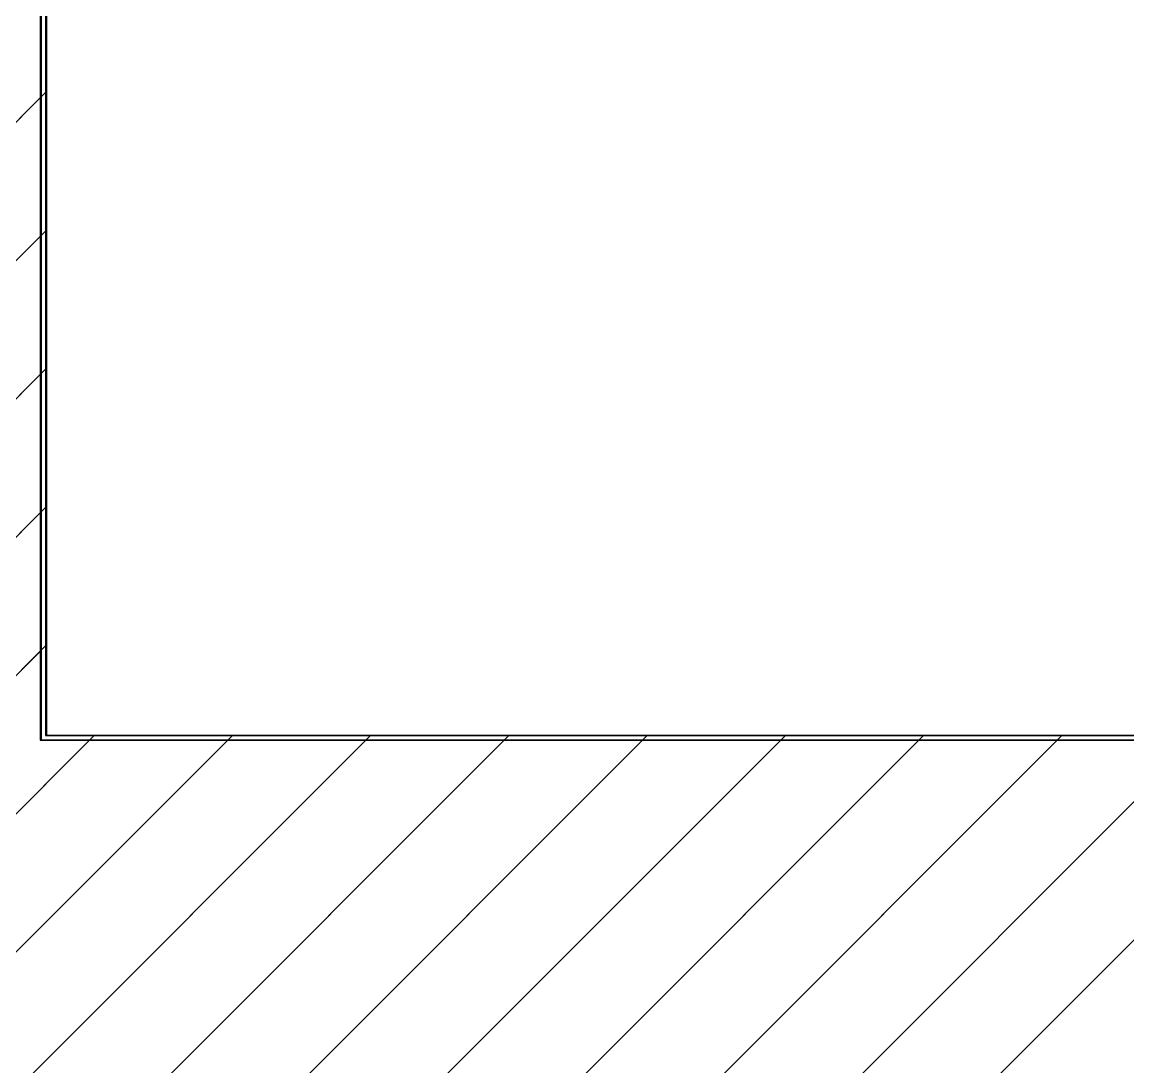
# Model space of a CAD drawing. Header units: inches. Extents: x 4821 to 127877, y 58012 to 433683.
# Drawn here: x 33362 to 34069, y 229326 to 229993 of the extents above; entities that cross this region are included whole.
import ezdxf

# ---------------------------------------------------------------- set-up
doc = ezdxf.new("R2010")
doc.units = ezdxf.units.IN
doc.header["$MEASUREMENT"] = 0
for name, color, linetype in [('A-WAL-CMU', 7, 'Continuous'), ('COL GROUND$0$Cloums$0$A-COL-HAT', 8, 'Continuous'), ('COL GROUND$0$Cloums$0$A-COL-RFC', 210, 'Continuous')]:
    doc.layers.add(name, color=color, linetype=linetype)

# ---------------------------------------------------------------- blocks, each defined once
blk = doc.blocks.new('COL GROUND')
at = {"layer": 'COL GROUND$0$Cloums$0$A-COL-HAT'}
h = blk.add_hatch(dxfattribs=at)
h.set_pattern_fill('ANSI31', color=256, scale=500)
h.set_pattern_definition([(45, (-66684.064, -49806.79), (-44.19417, 44.19417), [])])
h.paths.add_polyline_path([(-53697.66, -21674.95), (-53697.66, -19624.94), (-57497.66, -19624.94), (-57497.66, -21674.95), (-57797.66, -21674.95), (-57797.66, -21668.78), (-57795.6, -16624.94), (-50247.66, -16624.95), (-50247.66, -19574.95), (-50547.66, -19574.95), (-50547.66, -16924.95), (-57495.49, -16924.94), (-57497.66, -19324.95), (-53397.66, -19324.95), (-53397.66, -21674.95)])
at = {"layer": 'COL GROUND$0$Cloums$0$A-COL-RFC', "linetype": 'Continuous', "elevation": 0}
blk.add_lwpolyline([(-57797.66, -21674.94), (-57797.66, -16625.03), (-57503.64, -16624.95), (-50247.66, -16624.95), (-50247.66, -19574.95), (-50547.66, -19574.95), (-50547.66, -16924.95), (-57497.66, -16924.95), (-57497.66, -19324.94), (-53397.66, -19324.94), (-53397.66, -21674.94), (-53697.66, -21674.94), (-53697.66, -19624.94), (-57497.66, -19624.94), (-57497.66, -21674.94), (-57797.66, -21674.94)], dxfattribs=at)

msp = doc.modelspace()

# ---------------------------------------------------------------- linework, layer by layer
at = {"layer": 'A-WAL-CMU'}
for points in [[(39082.78, 229537.34), (33378.13, 229537.34), (33378.13, 231937.34)], [(39079.38, 229534.36), (33374.73, 229534.36), (33374.73, 231934.36)]]:
    msp.add_lwpolyline(points, dxfattribs=at)

# ---------------------------------------------------------------- block references
for p in [(90871.66, 248859.26, 0), (90875.06, 248862.25, 0)]:
    msp.add_blockref('COL GROUND', p, dxfattribs=at)

doc.saveas('drawing.dxf')
